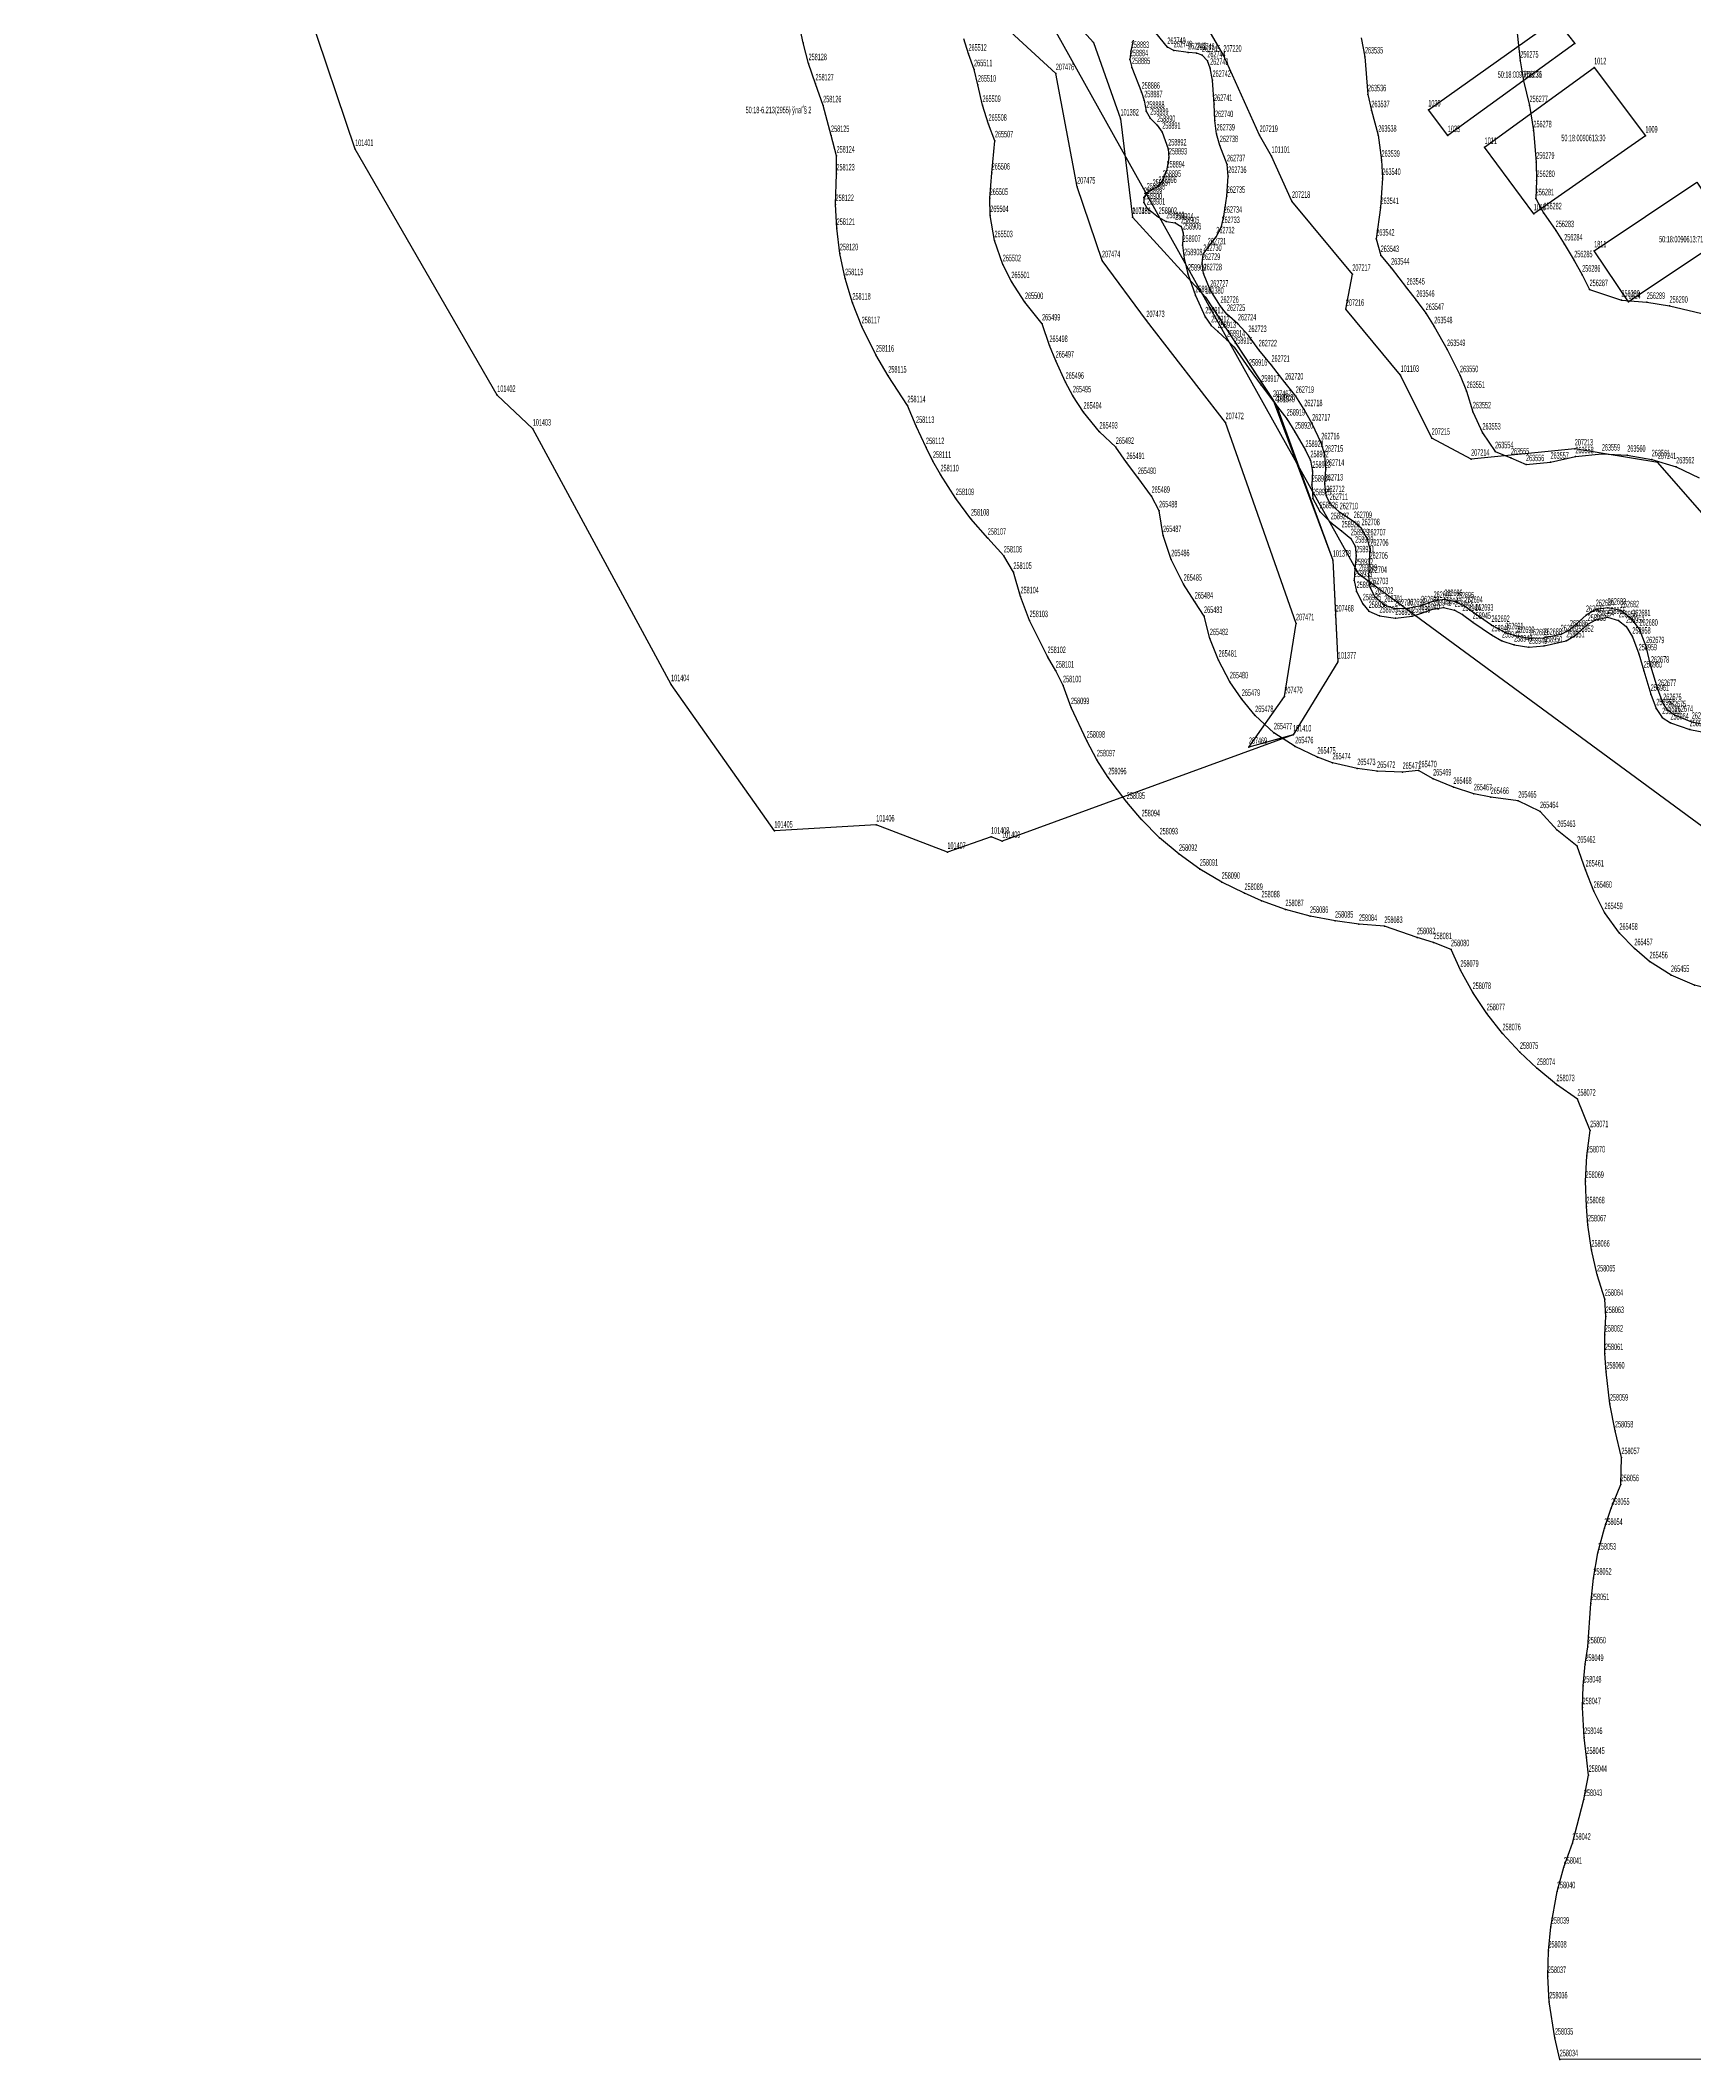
# Model space of a CAD drawing. Extents: x 1277570 to 1279623, y 422293 to 424918.
# Drawn here: x 1277687 to 1278223, y 422293 to 422948 of the extents above; entities that cross this region are included whole.
import ezdxf

# ---------------------------------------------------------------- set-up
doc = ezdxf.new("R2010")
doc.units = 0
doc.layers.get('0').update_dxf_attribs({"linetype": 'CONTINUOUS'})

msp = doc.modelspace()

# ---------------------------------------------------------------- linework, layer by layer
at = {"color": 7, "linetype": 'CONTINUOUS'}
for points in [[(1278928.590002, 422296.199999), (1278272.21, 422313.72), (1278280.100001, 422652.879999), (1278114.470001, 422774.680002), (1277866.460001, 423219.000002), (1277891.869999, 423239.150001), (1277900.639998, 423248.799998), (1277891.869999, 423293.490002), (1277781.459999, 423492.419999), (1277686.81, 423574.800002), (1277715.729999, 423607.230001), (1277692.94, 423640.53), (1277730.620002, 423822.8), (1277756.040001, 423821.06), (1277827.020002, 423909.56)], [(1278007.98, 422969.719998), (1278028.350002, 422947.14), (1278037.159999, 422922.369998), (1278041.009999, 422890.420001), (1278064.680001, 422864.549998), (1278087.789999, 422829.33), (1278105.999998, 422779.229999), (1278107.659999, 422746.19), (1278093.13, 422722.529999), (1277998.750001, 422688.03), (1277995.149999, 422689.369998), (1277981.010002, 422684.450002), (1277957.920001, 422693.319999), (1277924.890002, 422691.339999), (1277891.370001, 422738.840001), (1277846.510001, 422821.759998), (1277834.999998, 422832.690001), (1277788.910001, 422912.48), (1277758.420001, 423003.040001)], [(1278007.98, 422969.719998), (1278028.350002, 422947.14), (1278037.159999, 422922.369998), (1278041.009999, 422890.410002), (1278064.680001, 422864.549998), (1278086.63, 422831.07), (1278105.999998, 422779.229999), (1278106.890002, 422761.449998), (1278107.659999, 422746.19), (1278093.13, 422722.529999), (1278078.790002, 422718.479999), (1278090.29, 422734.920002), (1278094.070001, 422758.589998), (1278071.229999, 422823.839998), (1278045.540001, 422856.960002), (1278031.15, 422876.369999), (1278023.08, 422900.260002), (1278016.170002, 422937.080002), (1277994.810001, 422956.800001)], [(1278234.040001, 422785.029998), (1278211.450002, 422810.890002), (1278184.49, 422815.310001), (1278150.879999, 422811.989999), (1278138.08, 422818.809999), (1278128.01, 422839.199999), (1278110.24, 422860.639999), (1278112.35, 422871.990002), (1278092.76, 422895.649999), (1278086.149999, 422910.269998), (1278082.250001, 422917.040001), (1278070.499999, 422943.07), (1278054.710002, 422970.489999)], [(1278417.099998, 422292.999999), (1278179.619999, 422292.710001), (1278178.059998, 422299.739999), (1278176.229999, 422311.48), (1278175.740002, 422319.729998), (1278175.930002, 422327.999999), (1278176.740001, 422335.76), (1278178.73, 422347.220002), (1278180.909999, 422355.190001), (1278183.739999, 422362.960001), (1278187.460002, 422377.150001), (1278188.99, 422384.990002), (1278188.270001, 422390.800001), (1278187.550002, 422397.260002), (1278187.029998, 422406.950001), (1278187.219999, 422413.98), (1278187.910001, 422420.97), (1278188.679998, 422426.670001), (1278189.730001, 422440.719998), (1278190.509998, 422448.950002), (1278191.969998, 422457.090001), (1278194.089999, 422465.079999), (1278196.330001, 422471.63), (1278199.389998, 422479.300001), (1278199.620001, 422488.069999), (1278197.549998, 422496.729998), (1278195.880002, 422505.429999), (1278194.719998, 422515.830002), (1278194.29, 422521.83), (1278194.230001, 422527.839998), (1278194.520002, 422533.85), (1278194.220001, 422539.440001), (1278191.73, 422547.33), (1278189.9, 422555.389999), (1278188.750002, 422563.570001), (1278188.280001, 422569.440001), (1278187.990001, 422577.699998), (1278188.389998, 422585.950001), (1278189.470001, 422594.150001), (1278185.350001, 422604.360001), (1278178.560001, 422609.069998), (1278172.189998, 422614.32), (1278166.709999, 422619.560001), (1278161.06, 422625.600002), (1278155.94, 422632.090001), (1278151.370001, 422638.969999), (1278147.379998, 422646.21), (1278144.359998, 422652.86), (1278138.679998, 422655.150002), (1278133.32, 422656.759999), (1278122.720001, 422660.399999), (1278114.480001, 422661.040002), (1278106.739998, 422662.129999), (1278098.62, 422663.66), (1278090.65, 422665.859998), (1278082.890001, 422668.699999), (1278077.38, 422671.1), (1278069.96, 422674.739999), (1278062.860002, 422678.979999), (1278056.14, 422683.79), (1278049.840001, 422689.130001), (1278044.000002, 422694.990002), (1278039.189999, 422700.630001), (1278033.180001, 422708.619999), (1278029.479999, 422714.450002), (1278026.2, 422720.52), (1278021.100001, 422731.400001), (1278018.52, 422738.5), (1278016.150001, 422743.26), (1278013.490001, 422747.959998), (1278007.669998, 422759.619999), (1278004.720002, 422767.340002), (1278002.420001, 422775.280002), (1277999.29, 422780.6), (1277994.100002, 422786.360001), (1277988.649999, 422792.580001), (1277983.740001, 422799.220002), (1277978.759999, 422806.920002), (1277976.3, 422811.28), (1277974.069998, 422815.76), (1277970.850002, 422822.640002), (1277968.020002, 422829.310002), (1277961.829999, 422838.969998), (1277957.799999, 422845.76), (1277953.199998, 422854.959998), (1277950.189999, 422862.649998), (1277947.819999, 422870.57), (1277946.120001, 422878.660001), (1277945.09, 422886.860002), (1277944.740001, 422894.609999), (1277945.020001, 422904.539999), (1277945.049998, 422910.329999), (1277943.270001, 422916.999999), (1277940.7, 422926.640001), (1277938.22, 422933.749999), (1277935.979998, 422940.319999), (1277934.210001, 422947.020002), (1277932.480001, 422955.009999)], [(1278227.08, 422725.690001), (1278222.440002, 422726.66), (1278216.91, 422728.849999), (1278214.679998, 422730.399999), (1278213.200002, 422732.72), (1278211.460002, 422737.280001), (1278209.189999, 422744.839999), (1278207.629998, 422751.180002), (1278205.500002, 422756.839999), (1278203.129998, 422759.94), (1278199.43, 422762.809999), (1278195.179998, 422763.679999), (1278191.310002, 422763.210001), (1278188.149999, 422761.290002), (1278182.909998, 422756.589999), (1278179.940001, 422755.01), (1278174.370002, 422753.860002), (1278169.929999, 422753.72), (1278165.480001, 422754.470001), (1278161.920002, 422755.670002), (1278157.459998, 422758.090002), (1278152.169999, 422761.730001), (1278148.730002, 422764.269999), (1278145.929999, 422765.700002), (1278142.179999, 422766.459998), (1278138.699999, 422765.880001), (1278134.640002, 422764.400002), (1278130.140001, 422763.49), (1278126.149999, 422763.349998), (1278122.720001, 422764.549998), (1278119.710002, 422767.2), (1278118.109999, 422770.31), (1278117.639999, 422773.979998), (1278117.93, 422778.549998), (1278118.150001, 422782.779999), (1278117.250002, 422786.12), (1278115.329998, 422789.449998), (1278112.769998, 422791.769999), (1278108.250001, 422794.629998), (1278104.999998, 422797.62), (1278103.899998, 422800.170002), (1278103.429998, 422803.949999), (1278103.780002, 422808.740002), (1278103.439998, 422813.299998), (1278102.269999, 422817.300001), (1278099.309998, 422823.409998), (1278096.740002, 422828.069998), (1278093.980001, 422832.399998), (1278090.539999, 422836.719998), (1278086.120002, 422842.48), (1278081.96, 422847.460001), (1278078.629998, 422852.120002), (1278075.249999, 422855.879999), (1278071.679999, 422858.970001), (1278069.569999, 422861.630002), (1278066.230001, 422866.84), (1278064.11, 422872.170002), (1278063.580001, 422875.509999), (1278064.01, 422878.410001), (1278065.449999, 422880.539998), (1278068.22, 422884.120001), (1278069.910002, 422887.470002), (1278070.650002, 422890.809999), (1278071.62, 422897.27), (1278072.090001, 422903.730001), (1278071.689999, 422907.510002), (1278069.360002, 422913.729998), (1278068.32, 422917.509999), (1278067.780001, 422921.849998), (1278067.5, 422927.09), (1278067.009999, 422934.879999), (1278066.230001, 422938.769999), (1278065.320001, 422941.209998), (1278063.590002, 422942.98), (1278061.750001, 422943.640002), (1278059.080001, 422943.840001), (1278054.449998, 422944.479999), (1278052.349998, 422945.58), (1278048.64, 422950.230001)], [(1278227.08, 422725.690001), (1278222.440002, 422726.66), (1278216.91, 422728.849999), (1278214.679998, 422730.399999), (1278213.200002, 422732.72), (1278211.460002, 422737.280001), (1278209.189999, 422744.839999), (1278207.629998, 422751.180002), (1278205.500002, 422756.839999), (1278203.129998, 422759.94), (1278199.43, 422762.809999), (1278195.179998, 422763.679999), (1278191.310002, 422763.210001), (1278188.149999, 422761.290002), (1278182.909998, 422756.589999), (1278179.940001, 422755.01), (1278174.370002, 422753.860002), (1278169.929999, 422753.72), (1278165.480001, 422754.470001), (1278161.920002, 422755.670002), (1278157.459998, 422758.090002), (1278152.169999, 422761.730001), (1278148.730002, 422764.269999), (1278145.929999, 422765.700002), (1278142.179999, 422766.459998), (1278138.699999, 422765.880001), (1278134.640002, 422764.400002), (1278130.140001, 422763.49), (1278126.149999, 422763.349998), (1278122.720001, 422764.549998), (1278119.710002, 422767.2), (1278118.109999, 422770.31), (1278117.639999, 422773.979998), (1278117.93, 422778.549998), (1278118.150001, 422782.779999), (1278117.250002, 422786.12), (1278115.329998, 422789.449998), (1278112.769998, 422791.769999), (1278108.250001, 422794.629998), (1278104.999998, 422797.62), (1278103.899998, 422800.170002), (1278103.429998, 422803.949999), (1278103.780002, 422808.740002), (1278103.439998, 422813.299998), (1278102.269999, 422817.300001), (1278099.309998, 422823.409998), (1278096.740002, 422828.069998), (1278093.980001, 422832.399998), (1278090.539999, 422836.719998), (1278086.120002, 422842.48), (1278081.96, 422847.460001), (1278078.629998, 422852.120002), (1278075.249999, 422855.879999), (1278071.679999, 422858.970001), (1278069.569999, 422861.630002), (1278066.230001, 422866.84), (1278064.11, 422872.170002), (1278063.580001, 422875.509999), (1278064.01, 422878.410001), (1278065.449999, 422880.539998), (1278068.22, 422884.120001), (1278069.910002, 422887.470002), (1278070.650002, 422890.809999), (1278071.62, 422897.27), (1278072.090001, 422903.730001), (1278071.689999, 422907.510002), (1278069.360002, 422913.729998), (1278068.32, 422917.509999), (1278067.780001, 422921.849998), (1278067.5, 422927.09), (1278067.009999, 422934.879999), (1278066.230001, 422938.769999), (1278065.320001, 422941.209998), (1278063.590002, 422942.98), (1278061.750001, 422943.640002), (1278059.080001, 422943.840001), (1278054.449998, 422944.479999), (1278052.349998, 422945.58), (1278048.64, 422950.230001)], [(1278115.249998, 422948.6), (1278116.429998, 422942.489999), (1278117.400001, 422930.229998), (1278118.510001, 422925.049998), (1278120.759999, 422917.099998), (1278121.810001, 422908.990002), (1278122.090002, 422903.069999), (1278121.489999, 422893.64), (1278120.099998, 422883.389998), (1278121.540002, 422878.070001), (1278124.930002, 422874.000001), (1278129.93, 422867.520001), (1278133.090002, 422863.550001), (1278136.139999, 422859.279998), (1278138.9, 422854.949998), (1278143.089999, 422847.560001), (1278147.270002, 422839.1), (1278149.409999, 422833.980001), (1278151.429999, 422827.340001), (1278154.549999, 422820.469998), (1278158.649998, 422814.419998), (1278163.789999, 422812.4), (1278168.670001, 422810.23), (1278176.63, 422811.01), (1278184.700001, 422812.769999), (1278193.269999, 422813.639998), (1278201.52, 422813.279999), (1278209.459998, 422811.79), (1278217.380001, 422809.479999), (1278224.820002, 422805.880002)], [(1278165.840001, 422950.109998), (1278166.809999, 422941.160001), (1278167.909999, 422934.740002), (1278169.829999, 422926.700002), (1278171.080002, 422918.53), (1278171.980001, 422908.339999), (1278172.080002, 422902.399998), (1278171.829998, 422896.470001), (1278174.34, 422891.919999), (1278178.310002, 422886.149998), (1278181.069998, 422881.819999), (1278184.31, 422876.36), (1278186.88, 422871.699999), (1278189.309998, 422867.010001), (1278199.630001, 422863.579999), (1278207.860001, 422862.87), (1278215.229998, 422861.650001), (1278227.509999, 422858.790001)], [(1278230.480001, 422639.409998), (1278223.32, 422641.299999), (1278215.72, 422644.509998), (1278208.739999, 422648.930002), (1278203.830001, 422653.180001), (1278198.980001, 422658.200001), (1278194.130001, 422664.889999), (1278190.63, 422671.830002), (1278187.990001, 422678.719999), (1278185.289998, 422686.440002), (1278178.799999, 422691.540002), (1278173.24, 422697.649999), (1278166.149998, 422701.060001), (1278157.21, 422702.260002), (1278151.740001, 422703.42), (1278145.109999, 422705.529998), (1278138.550001, 422708.240001), (1278133.800001, 422710.889998), (1278128.639999, 422710.390001), (1278120.389999, 422710.689999), (1278113.940002, 422711.610001), (1278105.899998, 422713.469998), (1278101.01, 422715.320001), (1278093.800002, 422718.680002), (1278086.889999, 422723.21), (1278080.829998, 422728.810001), (1278076.500002, 422734.060002), (1278072.609999, 422739.749998), (1278068.970001, 422746.790001), (1278066.130001, 422753.780001), (1278064.259999, 422760.97), (1278061.239999, 422765.65), (1278057.630001, 422771.44), (1278053.600001, 422779.38), (1278050.969998, 422787.210002), (1278049.680002, 422795.219999), (1278047.229998, 422799.96), (1278042.759999, 422806.050002), (1278039.060002, 422810.910001), (1278035.619999, 422815.85), (1278030.33, 422820.809998), (1278025.149998, 422827.250001), (1278021.699999, 422832.53), (1278019.350001, 422836.959999), (1278016.13, 422843.840001), (1278014.099999, 422848.87), (1278011.709999, 422855.87), (1278006.16, 422862.840002), (1278001.75, 422869.600001), (1277998.969998, 422875.079999), (1277996.280001, 422882.890002), (1277994.910001, 422891.030001), (1277994.730001, 422896.58), (1277995.360001, 422904.809999), (1277996.419999, 422915.269999), (1277994.34, 422920.660002), (1277992.379998, 422926.749999), (1277990.880001, 422933.349998), (1277989.659999, 422938.359998), (1277987.84, 422943.400001), (1277986.300001, 422948.320001)], [(1278041.230001, 422947.849999), (1278040.500001, 422944.28), (1278040.189999, 422941.61), (1278040.839999, 422939.049998), (1278044.000002, 422931.06), (1278044.839998, 422928.280001), (1278045.499999, 422924.83), (1278046.779999, 422922.609999), (1278049.020001, 422920.279999), (1278050.680002, 422918.070001), (1278052.619998, 422912.630001), (1278052.829999, 422909.729999), (1278052.089999, 422905.499999), (1278050.840001, 422902.479999), (1278049.46, 422900.47), (1278047.570002, 422899.570002), (1278045.669998, 422898.329999), (1278044.730002, 422896.880002), (1278044.740002, 422895.209999), (1278045.7, 422893.440001), (1278049.519999, 422890.449999), (1278051.999999, 422889.020002), (1278054.870001, 422888.600001), (1278056.78, 422887.380002), (1278057.42, 422885.379998), (1278057.260001, 422881.379999), (1278057.79, 422877.030001), (1278059.029998, 422872.03), (1278061.419998, 422865.03), (1278064.639999, 422858.149998), (1278066.559999, 422855.27), (1278068.669999, 422853.389999), (1278071.659998, 422850.619999), (1278074.030002, 422848.299998), (1278078.829999, 422841.209998), (1278082.800001, 422836), (1278087.280001, 422829.900002), (1278091.060002, 422825.02), (1278093.739999, 422820.809998), (1278097.139999, 422814.82), (1278098.750002, 422811.489998), (1278099.399998, 422808.050001), (1278099.18, 422803.59), (1278099.53, 422799.140002), (1278101.770002, 422794.930001), (1278105.350002, 422791.39), (1278108.859999, 422788.739999), (1278111.850002, 422786.200001), (1278113.26, 422783.750002), (1278113.599998, 422780.629998), (1278113.190001, 422776.510001), (1278112.889999, 422772.610002), (1278113.740001, 422769.060002), (1278115.729999, 422765.059999), (1278117.649999, 422762.629999), (1278121.15, 422761.089998), (1278126.300002, 422760.340002), (1278131.749999, 422761.050001), (1278134.79, 422761.959998), (1278138.460001, 422763.319999), (1278141.880002, 422763.779998), (1278145.5, 422762.920002), (1278148.049999, 422761.599999), (1278151.370001, 422759.060001), (1278157.479999, 422754.980002), (1278160.849999, 422752.990002), (1278164.799999, 422751.679998), (1278169.620002, 422750.940001), (1278174.51, 422751.409998), (1278181.729999, 422753.02), (1278184.700001, 422754.820001), (1278188.679998, 422758.399999), (1278191.329998, 422759.869999), (1278195.070002, 422760.669998), (1278198.69, 422759.580001), (1278201.119998, 422757.7), (1278203.17, 422754.259999), (1278205.230002, 422748.819998), (1278206.860001, 422743.269999), (1278209.13, 422735.700002), (1278210.929999, 422731.040002), (1278212.849998, 422728.159999), (1278215.53, 422726.390001), (1278221.76, 422724.210002), (1278226.900001, 422723.239998)], [(1278041.230001, 422947.849999), (1278040.500001, 422944.28), (1278040.189999, 422941.61), (1278040.839999, 422939.049998), (1278044.000002, 422931.06), (1278044.839998, 422928.280001), (1278045.499999, 422924.83), (1278046.779999, 422922.609999), (1278049.020001, 422920.279999), (1278050.680002, 422918.070001), (1278052.619998, 422912.630001), (1278052.829999, 422909.729999), (1278052.089999, 422905.499999), (1278050.840001, 422902.479999), (1278049.46, 422900.47), (1278047.570002, 422899.570002), (1278045.669998, 422898.329999), (1278044.730002, 422896.880002), (1278044.740002, 422895.209999), (1278045.7, 422893.440001), (1278049.519999, 422890.449999), (1278051.999999, 422889.020002), (1278054.870001, 422888.600001), (1278056.78, 422887.380002), (1278057.42, 422885.379998), (1278057.260001, 422881.379999), (1278057.79, 422877.030001), (1278059.029998, 422872.03), (1278061.419998, 422865.03), (1278064.639999, 422858.149998), (1278066.559999, 422855.27), (1278068.669999, 422853.389999), (1278071.659998, 422850.619999), (1278074.030002, 422848.299998), (1278078.829999, 422841.209998), (1278082.800001, 422836), (1278087.280001, 422829.900002), (1278091.060002, 422825.02), (1278093.739999, 422820.809998), (1278097.139999, 422814.82), (1278098.750002, 422811.489998), (1278099.399998, 422808.050001), (1278099.18, 422803.59), (1278099.53, 422799.140002), (1278101.770002, 422794.930001), (1278105.350002, 422791.39), (1278108.859999, 422788.739999), (1278111.850002, 422786.200001), (1278113.26, 422783.750002), (1278113.599998, 422780.629998), (1278113.190001, 422776.510001), (1278112.889999, 422772.610002), (1278113.740001, 422769.060002), (1278115.729999, 422765.059999), (1278117.649999, 422762.629999), (1278121.15, 422761.089998), (1278126.300002, 422760.340002), (1278131.749999, 422761.050001), (1278134.79, 422761.959998), (1278138.460001, 422763.319999), (1278141.880002, 422763.779998), (1278145.5, 422762.920002), (1278148.049999, 422761.599999), (1278151.370001, 422759.060001), (1278157.479999, 422754.980002), (1278160.849999, 422752.990002), (1278164.799999, 422751.679998), (1278169.620002, 422750.940001), (1278174.51, 422751.409998), (1278181.729999, 422753.02), (1278184.700001, 422754.820001), (1278188.679998, 422758.399999), (1278191.329998, 422759.869999), (1278195.070002, 422760.669998), (1278198.69, 422759.580001), (1278201.119998, 422757.7), (1278203.17, 422754.259999), (1278205.230002, 422748.819998), (1278206.860001, 422743.269999), (1278209.13, 422735.700002), (1278210.929999, 422731.040002), (1278212.849998, 422728.159999), (1278215.53, 422726.390001), (1278221.76, 422724.210002), (1278226.900001, 422723.239998)]]:
    msp.add_lwpolyline(points, dxfattribs=at)
for points in [[(1278136.99, 422925.279999), (1278178.390001, 422954.540002), (1278184.549998, 422946.799999), (1278143.320001, 422916.989999)], [(1278207.410001, 422916.829998), (1278171.179998, 422891.57), (1278155.249998, 422913.150001), (1278190.760002, 422938.990001)], [(1278190.789999, 422879.579998), (1278224.060001, 422901.779999), (1278235.170002, 422885.150001), (1278201.9, 422862.940001)]]:
    msp.add_lwpolyline(points, close=True, dxfattribs=at)
at = {"color": 7}
for p in [(1277934.210001, 422947.020002), (1277987.84, 422943.400001), (1278028.350002, 422947.14), (1278040.500001, 422944.28), (1278052.349998, 422945.58), (1278054.449998, 422944.479999), (1278059.080001, 422943.840001), (1278061.750001, 422943.640002), (1278063.590002, 422942.98), (1278070.499999, 422943.07), (1278116.429998, 422942.489999), (1278184.549998, 422946.799999), (1277935.979998, 422940.319999), (1277989.659999, 422938.359998), (1278016.170002, 422937.080002), (1278040.189999, 422941.61), (1278040.839999, 422939.049998), (1278065.320001, 422941.209998), (1278066.230001, 422938.769999), (1278166.809999, 422941.160001), (1278190.760002, 422938.990001), (1277938.22, 422933.749999), (1277990.880001, 422933.349998), (1278044.000002, 422931.06), (1278067.009999, 422934.879999), (1278117.400001, 422930.229998), (1278167.909999, 422934.740002), (1277940.7, 422926.640001), (1277992.379998, 422926.749999), (1278037.159999, 422922.369998), (1278044.839998, 422928.280001), (1278045.499999, 422924.83), (1278046.779999, 422922.609999), (1278067.5, 422927.09), (1278118.510001, 422925.049998), (1278136.99, 422925.279999), (1278169.829999, 422926.700002), (1277943.270001, 422916.999999), (1277994.34, 422920.660002), (1278049.020001, 422920.279999), (1278050.680002, 422918.070001), (1278067.780001, 422921.849998), (1278068.32, 422917.509999), (1278082.250001, 422917.040001), (1278120.759999, 422917.099998), (1278143.320001, 422916.989999), (1278171.080002, 422918.53), (1278207.410001, 422916.829998), (1277788.910001, 422912.48), (1277945.049998, 422910.329999), (1277996.419999, 422915.269999), (1278052.619998, 422912.630001), (1278052.829999, 422909.729999), (1278069.360002, 422913.729998), (1278086.149999, 422910.269998), (1278155.249998, 422913.150001), (1277945.020001, 422904.539999), (1277995.360001, 422904.809999), (1278052.089999, 422905.499999), (1278071.689999, 422907.510002), (1278072.090001, 422903.730001), (1278121.810001, 422908.990002), (1278122.090002, 422903.069999), (1278171.980001, 422908.339999), (1277994.730001, 422896.58), (1278023.08, 422900.260002), (1278044.730002, 422896.880002), (1278045.669998, 422898.329999), (1278047.570002, 422899.570002), (1278049.46, 422900.47), (1278050.840001, 422902.479999), (1278071.62, 422897.27), (1278171.829998, 422896.470001), (1278172.080002, 422902.399998), (1277944.740001, 422894.609999), (1277994.910001, 422891.030001), (1278041.009999, 422890.420001), (1278041.009999, 422890.410002), (1278044.740002, 422895.209999), (1278045.7, 422893.440001), (1278049.519999, 422890.449999), (1278070.650002, 422890.809999), (1278092.76, 422895.649999), (1278121.489999, 422893.64), (1278171.179998, 422891.57), (1278174.34, 422891.919999), (1277945.09, 422886.860002), (1278051.999999, 422889.020002), (1278054.870001, 422888.600001), (1278056.78, 422887.380002), (1278057.42, 422885.379998), (1278068.22, 422884.120001), (1278069.910002, 422887.470002), (1278120.099998, 422883.389998), (1278178.310002, 422886.149998), (1277946.120001, 422878.660001), (1277996.280001, 422882.890002), (1278057.260001, 422881.379999), (1278057.79, 422877.030001), (1278064.01, 422878.410001), (1278065.449999, 422880.539998), (1278121.540002, 422878.070001), (1278181.069998, 422881.819999), (1278190.789999, 422879.579998), (1277947.819999, 422870.57), (1277998.969998, 422875.079999), (1278031.15, 422876.369999), (1278059.029998, 422872.03), (1278063.580001, 422875.509999), (1278064.11, 422872.170002), (1278112.35, 422871.990002), (1278124.930002, 422874.000001), (1278184.31, 422876.36), (1278186.88, 422871.699999), (1278001.75, 422869.600001), (1278061.419998, 422865.03), (1278064.680001, 422864.549998), (1278066.230001, 422866.84), (1278129.93, 422867.520001), (1278133.090002, 422863.550001), (1278189.309998, 422867.010001), (1278199.630001, 422863.579999), (1277950.189999, 422862.649998), (1278006.16, 422862.840002), (1278045.540001, 422856.960002), (1278064.639999, 422858.149998), (1278069.569999, 422861.630002), (1278071.679999, 422858.970001), (1278110.24, 422860.639999), (1278136.139999, 422859.279998), (1278201.9, 422862.940001), (1278207.860001, 422862.87), (1278215.229998, 422861.650001), (1277953.199998, 422854.959998), (1278011.709999, 422855.87), (1278066.559999, 422855.27), (1278068.669999, 422853.389999), (1278071.659998, 422850.619999), (1278075.249999, 422855.879999), (1278078.629998, 422852.120002), (1278138.9, 422854.949998), (1277957.799999, 422845.76), (1278014.099999, 422848.87), (1278016.13, 422843.840001), (1278074.030002, 422848.299998), (1278081.96, 422847.460001), (1278143.089999, 422847.560001), (1277961.829999, 422838.969998), (1278078.829999, 422841.209998), (1278086.120002, 422842.48), (1278128.01, 422839.199999), (1278147.270002, 422839.1), (1277834.999998, 422832.690001), (1278019.350001, 422836.959999), (1278021.699999, 422832.53), (1278082.800001, 422836), (1278086.63, 422831.07), (1278090.539999, 422836.719998), (1278093.980001, 422832.399998), (1278149.409999, 422833.980001), (1277968.020002, 422829.310002), (1278025.149998, 422827.250001), (1278087.280001, 422829.900002), (1278087.789999, 422829.33), (1278091.060002, 422825.02), (1278096.740002, 422828.069998), (1278151.429999, 422827.340001), (1277846.510001, 422821.759998), (1277970.850002, 422822.640002), (1278030.33, 422820.809998), (1278071.229999, 422823.839998), (1278093.739999, 422820.809998), (1278099.309998, 422823.409998), (1278138.08, 422818.809999), (1278154.549999, 422820.469998), (1277974.069998, 422815.76), (1277976.3, 422811.28), (1278035.619999, 422815.85), (1278097.139999, 422814.82), (1278098.750002, 422811.489998), (1278102.269999, 422817.300001), (1278103.439998, 422813.299998), (1278150.879999, 422811.989999), (1278158.649998, 422814.419998), (1278163.789999, 422812.4), (1278176.63, 422811.01), (1278184.49, 422815.310001), (1278184.700001, 422812.769999), (1278193.269999, 422813.639998), (1278201.52, 422813.279999), (1278209.459998, 422811.79), (1277978.759999, 422806.920002), (1278039.060002, 422810.910001), (1278042.759999, 422806.050002), (1278099.399998, 422808.050001), (1278103.780002, 422808.740002), (1278168.670001, 422810.23), (1278211.450002, 422810.890002), (1278217.380001, 422809.479999), (1277983.740001, 422799.220002), (1278047.229998, 422799.96), (1278099.18, 422803.59), (1278099.53, 422799.140002), (1278103.429998, 422803.949999), (1278103.899998, 422800.170002), (1277988.649999, 422792.580001), (1278049.680002, 422795.219999), (1278101.770002, 422794.930001), (1278104.999998, 422797.62), (1278105.350002, 422791.39), (1278108.250001, 422794.629998), (1278112.769998, 422791.769999), (1277994.100002, 422786.360001), (1278050.969998, 422787.210002), (1278108.859999, 422788.739999), (1278111.850002, 422786.200001), (1278115.329998, 422789.449998), (1278117.250002, 422786.12), (1277999.29, 422780.6), (1278053.600001, 422779.38), (1278105.999998, 422779.229999), (1278113.26, 422783.750002), (1278113.599998, 422780.629998), (1278117.93, 422778.549998), (1278118.150001, 422782.779999), (1278002.420001, 422775.280002), (1278112.889999, 422772.610002), (1278113.190001, 422776.510001), (1278114.470001, 422774.680002), (1278117.639999, 422773.979998), (1278004.720002, 422767.340002), (1278057.630001, 422771.44), (1278061.239999, 422765.65), (1278113.740001, 422769.060002), (1278118.109999, 422770.31), (1278119.710002, 422767.2), (1278138.699999, 422765.880001), (1278142.179999, 422766.459998), (1278145.929999, 422765.700002), (1278007.669998, 422759.619999), (1278064.259999, 422760.97), (1278094.070001, 422758.589998), (1278106.890002, 422761.449998), (1278115.729999, 422765.059999), (1278117.649999, 422762.629999), (1278121.15, 422761.089998), (1278122.720001, 422764.549998), (1278126.149999, 422763.349998), (1278126.300002, 422760.340002), (1278130.140001, 422763.49), (1278131.749999, 422761.050001), (1278134.640002, 422764.400002), (1278134.79, 422761.959998), (1278138.460001, 422763.319999), (1278141.880002, 422763.779998), (1278145.5, 422762.920002), (1278148.049999, 422761.599999), (1278148.730002, 422764.269999), (1278151.370001, 422759.060001), (1278152.169999, 422761.730001), (1278188.149999, 422761.290002), (1278191.310002, 422763.210001), (1278191.329998, 422759.869999), (1278195.070002, 422760.669998), (1278195.179998, 422763.679999), (1278198.69, 422759.580001), (1278199.43, 422762.809999), (1278203.129998, 422759.94), (1278066.130001, 422753.780001), (1278157.459998, 422758.090002), (1278157.479999, 422754.980002), (1278160.849999, 422752.990002), (1278161.920002, 422755.670002), (1278165.480001, 422754.470001), (1278169.929999, 422753.72), (1278174.370002, 422753.860002), (1278179.940001, 422755.01), (1278181.729999, 422753.02), (1278182.909998, 422756.589999), (1278184.700001, 422754.820001), (1278188.679998, 422758.399999), (1278201.119998, 422757.7), (1278203.17, 422754.259999), (1278205.500002, 422756.839999), (1278013.490001, 422747.959998), (1278068.970001, 422746.790001), (1278107.659999, 422746.19), (1278164.799999, 422751.679998), (1278169.620002, 422750.940001), (1278174.51, 422751.409998), (1278205.230002, 422748.819998), (1278207.629998, 422751.180002), (1278016.150001, 422743.26), (1278072.609999, 422739.749998), (1278206.860001, 422743.269999), (1278209.189999, 422744.839999), (1277891.370001, 422738.840001), (1278018.52, 422738.5), (1278076.500002, 422734.060002), (1278090.29, 422734.920002), (1278209.13, 422735.700002), (1278211.460002, 422737.280001), (1278213.200002, 422732.72), (1278021.100001, 422731.400001), (1278080.829998, 422728.810001), (1278210.929999, 422731.040002), (1278212.849998, 422728.159999), (1278214.679998, 422730.399999), (1278215.53, 422726.390001), (1278216.91, 422728.849999), (1278222.440002, 422726.66), (1278026.2, 422720.52), (1278086.889999, 422723.21), (1278093.13, 422722.529999), (1278221.76, 422724.210002), (1278029.479999, 422714.450002), (1278078.790002, 422718.479999), (1278093.800002, 422718.680002), (1278101.01, 422715.320001), (1278105.899998, 422713.469998), (1278033.180001, 422708.619999), (1278113.940002, 422711.610001), (1278120.389999, 422710.689999), (1278128.639999, 422710.390001), (1278133.800001, 422710.889998), (1278138.550001, 422708.240001), (1278039.189999, 422700.630001), (1278145.109999, 422705.529998), (1278151.740001, 422703.42), (1278157.21, 422702.260002), (1278166.149998, 422701.060001), (1277957.920001, 422693.319999), (1278044.000002, 422694.990002), (1278173.24, 422697.649999), (1277924.890002, 422691.339999), (1277995.149999, 422689.369998), (1277998.750001, 422688.03), (1278049.840001, 422689.130001), (1278178.799999, 422691.540002), (1277981.010002, 422684.450002), (1278056.14, 422683.79), (1278185.289998, 422686.440002), (1278062.860002, 422678.979999), (1278069.96, 422674.739999), (1278187.990001, 422678.719999), (1278077.38, 422671.1), (1278082.890001, 422668.699999), (1278190.63, 422671.830002), (1278090.65, 422665.859998), (1278098.62, 422663.66), (1278106.739998, 422662.129999), (1278114.480001, 422661.040002), (1278122.720001, 422660.399999), (1278194.130001, 422664.889999), (1278133.32, 422656.759999), (1278138.679998, 422655.150002), (1278198.980001, 422658.200001), (1278144.359998, 422652.86), (1278203.830001, 422653.180001), (1278208.739999, 422648.930002), (1278147.379998, 422646.21), (1278215.72, 422644.509998), (1278223.32, 422641.299999), (1278151.370001, 422638.969999), (1278155.94, 422632.090001), (1278161.06, 422625.600002), (1278166.709999, 422619.560001), (1278172.189998, 422614.32), (1278178.560001, 422609.069998), (1278185.350001, 422604.360001), (1278189.470001, 422594.150001), (1278188.389998, 422585.950001), (1278187.990001, 422577.699998), (1278188.280001, 422569.440001), (1278188.750002, 422563.570001), (1278189.9, 422555.389999), (1278191.73, 422547.33), (1278194.220001, 422539.440001), (1278194.520002, 422533.85), (1278194.230001, 422527.839998), (1278194.29, 422521.83), (1278194.719998, 422515.830002), (1278195.880002, 422505.429999), (1278197.549998, 422496.729998), (1278199.620001, 422488.069999), (1278199.389998, 422479.300001), (1278196.330001, 422471.63), (1278194.089999, 422465.079999), (1278191.969998, 422457.090001), (1278190.509998, 422448.950002), (1278189.730001, 422440.719998), (1278188.679998, 422426.670001), (1278187.910001, 422420.97), (1278187.219999, 422413.98), (1278187.029998, 422406.950001), (1278187.550002, 422397.260002), (1278188.270001, 422390.800001), (1278188.99, 422384.990002), (1278187.460002, 422377.150001), (1278183.739999, 422362.960001), (1278180.909999, 422355.190001), (1278178.73, 422347.220002), (1278176.740001, 422335.76), (1278175.930002, 422327.999999), (1278175.740002, 422319.729998), (1278176.229999, 422311.48), (1278178.059998, 422299.739999), (1278179.619999, 422292.710001)]:
    msp.add_point(p, dxfattribs=at)

# ---------------------------------------------------------------- texts
at = {"color": 7, "width": 0.5}
for s, height, p in [('262749', 2.122557, (1278052.349998, 422946.65244)), ('258128', 2.122561, (1277935.979998, 422941.392441)), ('265512', 2.122557, (1277987.84, 422944.472441)), ('258884', 2.122561, (1278040.189999, 422942.682441)), ('258883', 2.122557, (1278040.500001, 422945.352441)), ('258885', 2.122557, (1278040.839999, 422940.122443)), ('262748', 2.122561, (1278054.449998, 422945.55244)), ('262747', 2.122557, (1278059.080001, 422944.912441)), ('262746', 2.122557, (1278061.750001, 422944.712442)), ('262745', 2.122557, (1278063.590002, 422944.052441)), ('262744', 2.122557, (1278065.320001, 422942.282443)), ('207220', 2.122557, (1278070.499999, 422944.142441)), ('263535', 2.122561, (1278116.429998, 422943.56244)), ('256275', 2.122557, (1278166.809999, 422942.232441)), ('1012', 2.122557, (1278190.760002, 422940.062441)), ('258127', 2.122561, (1277938.22, 422934.822441)), ('265511', 2.122557, (1277989.659999, 422939.432443)), ('265510', 2.122557, (1277990.880001, 422934.422443)), ('207476', 2.122557, (1278016.170002, 422938.152442)), ('262743', 2.122561, (1278066.230001, 422939.842441)), ('262742', 2.122561, (1278067.009999, 422935.952441)), ('50:18:0090613:31', 2.122557, (1278159.504323, 422935.669815)), ('256276', 2.122557, (1278167.909999, 422935.812442)), ('258126', 2.122557, (1277940.7, 422927.712441)), ('265509', 2.122561, (1277992.379998, 422927.822441)), ('258886', 2.122557, (1278044.000002, 422932.13244)), ('258887', 2.122557, (1278044.839998, 422929.352441)), ('262741', 2.122561, (1278067.5, 422928.162441)), ('263536', 2.122557, (1278117.400001, 422931.302443)), ('256277', 2.122557, (1278169.829999, 422927.772442)), ('50:18-6.213(2955) ўлаҐ§ 2', 2.122557, (1277915.558923, 422924.18798)), ('265508', 2.122557, (1277994.34, 422921.732442)), ('101382', 2.122557, (1278037.159999, 422923.442443)), ('258888', 2.122557, (1278045.499999, 422925.902441)), ('258889', 2.122561, (1278046.779999, 422923.68244)), ('258890', 2.122561, (1278049.020001, 422921.35244)), ('262740', 2.122557, (1278067.780001, 422922.922443)), ('263537', 2.122557, (1278118.510001, 422926.122443)), ('1030', 2.122561, (1278136.99, 422926.352441)), ('258125', 2.122561, (1277943.270001, 422918.07244)), ('265507', 2.122561, (1277996.419999, 422916.34244)), ('258891', 2.122557, (1278050.680002, 422919.142442)), ('258892', 2.122557, (1278052.619998, 422913.702442)), ('262739', 2.122561, (1278068.32, 422918.58244)), ('262738', 2.122557, (1278069.360002, 422914.802443)), ('207219', 2.122557, (1278082.250001, 422918.112441)), ('263538', 2.122557, (1278120.759999, 422918.172443)), ('1033', 2.122561, (1278143.320001, 422918.062441)), ('1011', 2.122557, (1278155.249998, 422914.222441)), ('256278', 2.122557, (1278171.080002, 422919.60244)), ('50:18:0090613:30', 2.122557, (1278180.129714, 422915.097396)), ('1009', 2.122561, (1278207.410001, 422917.90244)), ('101401', 2.122557, (1277788.910001, 422913.55244)), ('258124', 2.122561, (1277945.049998, 422911.402441)), ('258893', 2.122561, (1278052.829999, 422910.802441)), ('262737', 2.122557, (1278071.689999, 422908.582443)), ('101101', 2.122557, (1278086.149999, 422911.342443)), ('263539', 2.122557, (1278121.810001, 422910.062442)), ('256279', 2.122561, (1278171.980001, 422909.412441)), ('258123', 2.122561, (1277945.020001, 422905.612441)), ('265506', 2.122561, (1277995.360001, 422905.88244)), ('207475', 2.122557, (1278023.08, 422901.332442)), ('258897', 2.122557, (1278047.570002, 422900.642442)), ('258896', 2.122561, (1278049.46, 422901.542441)), ('258895', 2.122561, (1278050.840001, 422903.55244)), ('258894', 2.122561, (1278052.089999, 422906.57244)), ('262736', 2.122557, (1278072.090001, 422904.802441)), ('263540', 2.122561, (1278122.090002, 422904.142441)), ('256280', 2.122557, (1278172.080002, 422903.472443)), ('258122', 2.122561, (1277944.740001, 422895.68244)), ('265505', 2.122557, (1277994.730001, 422897.65244)), ('258899', 2.122557, (1278044.730002, 422897.952443)), ('258900', 2.122561, (1278044.740002, 422896.282441)), ('258898', 2.122561, (1278045.669998, 422899.40244)), ('258901', 2.122557, (1278045.7, 422894.512442)), ('262735', 2.122557, (1278071.62, 422898.34244)), ('207218', 2.122561, (1278092.76, 422896.72244)), ('263541', 2.122557, (1278121.489999, 422894.71244)), ('256281', 2.122557, (1278171.829998, 422897.542441)), ('258121', 2.122557, (1277945.09, 422887.932442)), ('265504', 2.122557, (1277994.910001, 422892.102441)), ('207466', 2.122557, (1278041.009999, 422891.482442)), ('101381', 2.122557, (1278041.009999, 422891.492441)), ('258902', 2.122561, (1278049.519999, 422891.522441)), ('258903', 2.122557, (1278051.999999, 422890.092442)), ('258904', 2.122557, (1278054.870001, 422889.672442)), ('258905', 2.122557, (1278056.78, 422888.452442)), ('262733', 2.122557, (1278069.910002, 422888.542442)), ('262734', 2.122561, (1278070.650002, 422891.88244)), ('1010', 2.122561, (1278171.179998, 422892.642441)), ('256282', 2.122561, (1278174.34, 422892.992441)), ('265503', 2.122557, (1277996.280001, 422883.962442)), ('258907', 2.122561, (1278057.260001, 422882.452441)), ('258906', 2.122557, (1278057.42, 422886.452443)), ('262731', 2.122557, (1278065.449999, 422881.612443)), ('262732', 2.122557, (1278068.22, 422885.192441)), ('263542', 2.122557, (1278120.099998, 422884.462443)), ('256283', 2.122561, (1278178.310002, 422887.22244)), ('256284', 2.122561, (1278181.069998, 422882.89244)), ('50:18:0090613:71', 2.122561, (1278211.853974, 422882.263979)), ('258120', 2.122557, (1277946.120001, 422879.732442)), ('265502', 2.122561, (1277998.969998, 422876.15244)), ('207474', 2.122561, (1278031.15, 422877.442441)), ('258908', 2.122557, (1278057.79, 422878.102441)), ('262729', 2.122561, (1278063.580001, 422876.58244)), ('262730', 2.122557, (1278064.01, 422879.482441)), ('263543', 2.122557, (1278121.540002, 422879.142441)), ('263544', 2.122557, (1278124.930002, 422875.072441)), ('256285', 2.122561, (1278184.31, 422877.432441)), ('1811', 2.122561, (1278190.789999, 422880.65244)), ('258119', 2.122561, (1277947.819999, 422871.642441)), ('265501', 2.122557, (1278001.75, 422870.672441)), ('258909', 2.122557, (1278059.029998, 422873.10244)), ('262728', 2.122557, (1278064.11, 422873.242442)), ('262727', 2.122557, (1278066.230001, 422867.912441)), ('207217', 2.122557, (1278112.35, 422873.062443)), ('263545', 2.122557, (1278129.93, 422868.592441)), ('256286', 2.122561, (1278186.88, 422872.772441)), ('256287', 2.122557, (1278189.309998, 422868.082441)), ('258118', 2.122557, (1277950.189999, 422863.722443)), ('265500', 2.122557, (1278006.16, 422863.912442)), ('258910', 2.122557, (1278061.419998, 422866.10244)), ('101380', 2.122557, (1278064.680001, 422865.622443)), ('262726', 2.122557, (1278069.569999, 422862.702442)), ('207216', 2.122561, (1278110.24, 422861.712441)), ('263546', 2.122557, (1278133.090002, 422864.622441)), ('256288', 2.122561, (1278199.630001, 422864.652441)), ('1814', 2.122557, (1278201.9, 422864.012441)), ('256289', 2.122557, (1278207.860001, 422863.94244)), ('256290', 2.122557, (1278215.229998, 422862.722441)), ('258117', 2.122557, (1277953.199998, 422856.032443)), ('265499', 2.122557, (1278011.709999, 422856.94244)), ('207473', 2.122557, (1278045.540001, 422858.032442)), ('258911', 2.122557, (1278064.639999, 422859.222443)), ('258912', 2.122561, (1278066.559999, 422856.342441)), ('262725', 2.122557, (1278071.679999, 422860.042441)), ('262724', 2.122561, (1278075.249999, 422856.952441)), ('263547', 2.122557, (1278136.139999, 422860.352443)), ('263548', 2.122561, (1278138.9, 422856.02244)), ('265498', 2.122557, (1278014.099999, 422849.94244)), ('258913', 2.122561, (1278068.669999, 422854.46244)), ('258914', 2.122561, (1278071.659998, 422851.69244)), ('258915', 2.122557, (1278074.030002, 422849.372443)), ('262723', 2.122557, (1278078.629998, 422853.192442)), ('262722', 2.122557, (1278081.96, 422848.532442)), ('263549', 2.122557, (1278143.089999, 422848.632441)), ('258116', 2.122557, (1277957.799999, 422846.83244)), ('265497', 2.122557, (1278016.13, 422844.912441)), ('258916', 2.122557, (1278078.829999, 422842.282443)), ('262721', 2.122561, (1278086.120002, 422843.552441)), ('258115', 2.122557, (1277961.829999, 422840.042443)), ('265496', 2.122561, (1278019.350001, 422838.032441)), ('258917', 2.122561, (1278082.800001, 422837.072441)), ('262720', 2.122557, (1278090.539999, 422837.792443)), ('101103', 2.122561, (1278128.01, 422840.272441)), ('263550', 2.122557, (1278147.270002, 422840.172441)), ('263551', 2.122557, (1278149.409999, 422835.052442)), ('101402', 2.122557, (1277834.999998, 422833.762441)), ('258114', 2.122557, (1277968.020002, 422830.382442)), ('265495', 2.122557, (1278021.699999, 422833.602441)), ('207467', 2.122557, (1278086.63, 422832.14244)), ('258918', 2.122557, (1278087.280001, 422830.972443)), ('101379', 2.122557, (1278087.789999, 422830.402441)), ('262719', 2.122557, (1278093.980001, 422833.472443)), ('262718', 2.122561, (1278096.740002, 422829.14244)), ('101403', 2.122561, (1277846.510001, 422822.83244)), ('258113', 2.122557, (1277970.850002, 422823.712443)), ('265494', 2.122557, (1278025.149998, 422828.322441)), ('207472', 2.122557, (1278071.229999, 422824.912443)), ('258919', 2.122557, (1278091.060002, 422826.09244)), ('262717', 2.122557, (1278099.309998, 422824.482443)), ('263552', 2.122557, (1278151.429999, 422828.412441)), ('258112', 2.122557, (1277974.069998, 422816.832441)), ('265493', 2.122561, (1278030.33, 422821.88244)), ('265492', 2.122557, (1278035.619999, 422816.922441)), ('258920', 2.122561, (1278093.739999, 422821.88244)), ('258921', 2.122557, (1278097.139999, 422815.89244)), ('262716', 2.122557, (1278102.269999, 422818.372442)), ('207215', 2.122561, (1278138.08, 422819.882441)), ('263553', 2.122557, (1278154.549999, 422821.542443)), ('263554', 2.122557, (1278158.649998, 422815.492443)), ('207213', 2.122557, (1278184.49, 422816.382442)), ('258111', 2.122561, (1277976.3, 422812.352441)), ('265491', 2.122557, (1278039.060002, 422811.982441)), ('258922', 2.122557, (1278098.750002, 422812.562443)), ('258923', 2.122557, (1278099.399998, 422809.122442)), ('262715', 2.122557, (1278103.439998, 422814.372443)), ('262714', 2.122557, (1278103.780002, 422809.812442)), ('207214', 2.122561, (1278150.879999, 422813.06244)), ('263555', 2.122557, (1278163.789999, 422813.47244)), ('263556', 2.122557, (1278168.670001, 422811.302441)), ('263557', 2.122557, (1278176.63, 422812.082441)), ('263558', 2.122561, (1278184.700001, 422813.84244)), ('263559', 2.122557, (1278193.269999, 422814.712443)), ('263560', 2.122561, (1278201.52, 422814.352441)), ('263561', 2.122557, (1278209.459998, 422812.862441)), ('207241', 2.122557, (1278211.450002, 422811.962442)), ('263562', 2.122561, (1278217.380001, 422810.55244)), ('258110', 2.122557, (1277978.759999, 422807.992442)), ('265490', 2.122557, (1278042.759999, 422807.122442)), ('258924', 2.122561, (1278099.18, 422804.662441)), ('262713', 2.122561, (1278103.429998, 422805.02244)), ('258109', 2.122557, (1277983.740001, 422800.292443)), ('265489', 2.122561, (1278047.229998, 422801.032441)), ('265488', 2.122561, (1278049.680002, 422796.29244)), ('258925', 2.122557, (1278099.53, 422800.212442)), ('258926', 2.122557, (1278101.770002, 422796.002441)), ('262712', 2.122557, (1278103.899998, 422801.242443)), ('262711', 2.122557, (1278104.999998, 422798.69244)), ('258108', 2.122557, (1277988.649999, 422793.652442)), ('258927', 2.122557, (1278105.350002, 422792.462441)), ('262710', 2.122557, (1278108.250001, 422795.702443)), ('258928', 2.122561, (1278108.859999, 422789.81244)), ('262709', 2.122561, (1278112.769998, 422792.84244)), ('262708', 2.122557, (1278115.329998, 422790.522443)), ('258107', 2.122557, (1277994.100002, 422787.432442)), ('265487', 2.122557, (1278050.969998, 422788.282442)), ('258929', 2.122557, (1278111.850002, 422787.272441)), ('258930', 2.122557, (1278113.26, 422784.822443)), ('262707', 2.122557, (1278117.250002, 422787.192441)), ('262706', 2.122561, (1278118.150001, 422783.85244)), ('258106', 2.122561, (1277999.29, 422781.672441)), ('258105', 2.122557, (1278002.420001, 422776.352443)), ('265486', 2.122557, (1278053.600001, 422780.452441)), ('101378', 2.122561, (1278105.999998, 422780.30244)), ('258932', 2.122557, (1278113.190001, 422777.582442)), ('258931', 2.122557, (1278113.599998, 422781.702443)), ('262705', 2.122561, (1278117.93, 422779.62244)), ('265485', 2.122561, (1278057.630001, 422772.512441)), ('258933', 2.122557, (1278112.889999, 422773.682442)), ('258934', 2.122557, (1278113.740001, 422770.132442)), ('269049', 2.122557, (1278114.470001, 422775.752442)), ('262704', 2.122557, (1278117.639999, 422775.052443)), ('262703', 2.122557, (1278118.109999, 422771.38244)), ('258104', 2.122557, (1278004.720002, 422768.412442)), ('265484', 2.122561, (1278061.239999, 422766.722441)), ('258935', 2.122561, (1278115.729999, 422766.13244)), ('258936', 2.122561, (1278117.649999, 422763.702441)), ('262702', 2.122557, (1278119.710002, 422768.27244)), ('262701', 2.122561, (1278122.720001, 422765.62244)), ('262700', 2.122557, (1278126.149999, 422764.422443)), ('262699', 2.122561, (1278130.140001, 422764.562441)), ('262698', 2.122557, (1278134.640002, 422765.472442)), ('258940', 2.122557, (1278134.79, 422763.032443)), ('258941', 2.122561, (1278138.460001, 422764.392441)), ('262697', 2.122557, (1278138.699999, 422766.952441)), ('258942', 2.122557, (1278141.880002, 422764.852443)), ('262696', 2.122557, (1278142.179999, 422767.532443)), ('258943', 2.122557, (1278145.5, 422763.992443)), ('262695', 2.122557, (1278145.929999, 422766.772442)), ('262694', 2.122561, (1278148.730002, 422765.342441)), ('262684', 2.122557, (1278191.310002, 422764.282441)), ('262683', 2.122561, (1278195.179998, 422764.75244)), ('262682', 2.122561, (1278199.43, 422763.88244)), ('258103', 2.122561, (1278007.669998, 422760.69244)), ('265483', 2.122557, (1278064.259999, 422762.042441)), ('207471', 2.122557, (1278094.070001, 422759.662443)), ('207468', 2.122557, (1278106.890002, 422762.522443)), ('258937', 2.122561, (1278121.15, 422762.16244)), ('258938', 2.122557, (1278126.300002, 422761.412442)), ('258939', 2.122557, (1278131.749999, 422762.122441)), ('258944', 2.122561, (1278148.049999, 422762.67244)), ('258945', 2.122557, (1278151.370001, 422760.132441)), ('262693', 2.122557, (1278152.169999, 422762.802442)), ('262692', 2.122557, (1278157.459998, 422759.162442)), ('262691', 2.122557, (1278161.920002, 422756.742442)), ('262686', 2.122561, (1278182.909998, 422757.66244)), ('262685', 2.122557, (1278188.149999, 422762.362442)), ('258953', 2.122561, (1278188.679998, 422759.472441)), ('258954', 2.122561, (1278191.329998, 422760.942441)), ('258955', 2.122557, (1278195.070002, 422761.742443)), ('258956', 2.122557, (1278198.69, 422760.652441)), ('258957', 2.122561, (1278201.119998, 422758.772441)), ('262681', 2.122557, (1278203.129998, 422761.01244)), ('262680', 2.122561, (1278205.500002, 422757.912441)), ('265482', 2.122557, (1278066.130001, 422754.852442)), ('258946', 2.122557, (1278157.479999, 422756.052442)), ('258947', 2.122557, (1278160.849999, 422754.062442)), ('258948', 2.122557, (1278164.799999, 422752.752443)), ('262690', 2.122557, (1278165.480001, 422755.542442)), ('258949', 2.122557, (1278169.620002, 422752.012441)), ('262689', 2.122561, (1278169.929999, 422754.792441)), ('262688', 2.122557, (1278174.370002, 422754.932442)), ('258950', 2.122561, (1278174.51, 422752.48244)), ('262687', 2.122557, (1278179.940001, 422756.08244)), ('258951', 2.122557, (1278181.729999, 422754.092441)), ('258952', 2.122557, (1278184.700001, 422755.892441)), ('258958', 2.122561, (1278203.17, 422755.33244)), ('258959', 2.122561, (1278205.230002, 422749.89244)), ('262679', 2.122557, (1278207.629998, 422752.252442)), ('258102', 2.122557, (1278013.490001, 422749.032443)), ('258101', 2.122557, (1278016.150001, 422744.33244)), ('265481', 2.122557, (1278068.970001, 422747.862441)), ('101377', 2.122557, (1278107.659999, 422747.262441)), ('258960', 2.122561, (1278206.860001, 422744.342441)), ('262678', 2.122561, (1278209.189999, 422745.91244)), ('101404', 2.122557, (1277891.370001, 422739.912441)), ('258100', 2.122557, (1278018.52, 422739.572441)), ('265480', 2.122557, (1278072.609999, 422740.822443)), ('258961', 2.122557, (1278209.13, 422736.772442)), ('262677', 2.122557, (1278211.460002, 422738.352441)), ('258099', 2.122557, (1278021.100001, 422732.472441)), ('265479', 2.122557, (1278076.500002, 422735.132442)), ('207470', 2.122557, (1278090.29, 422735.992443)), ('258962', 2.122557, (1278210.929999, 422732.112442)), ('262676', 2.122561, (1278213.200002, 422733.792441)), ('262675', 2.122561, (1278214.679998, 422731.47244)), ('265478', 2.122557, (1278080.829998, 422729.882441)), ('265477', 2.122557, (1278086.889999, 422724.28244)), ('258963', 2.122561, (1278212.849998, 422729.23244)), ('258964', 2.122557, (1278215.53, 422727.462441)), ('262674', 2.122561, (1278216.91, 422729.92244)), ('258965', 2.122557, (1278221.76, 422725.282442)), ('262673', 2.122557, (1278222.440002, 422727.732441)), ('258098', 2.122557, (1278026.2, 422721.592441)), ('207469', 2.122561, (1278078.790002, 422719.55244)), ('101410', 2.122561, (1278093.13, 422723.602441)), ('265476', 2.122557, (1278093.800002, 422719.752442)), ('258097', 2.122557, (1278029.479999, 422715.522442)), ('265475', 2.122557, (1278101.01, 422716.392442)), ('265474', 2.122561, (1278105.899998, 422714.54244)), ('265473', 2.122557, (1278113.940002, 422712.682441)), ('265472', 2.122561, (1278120.389999, 422711.762441)), ('265471', 2.122557, (1278128.639999, 422711.462442)), ('265470', 2.122557, (1278133.800001, 422711.962443)), ('258096', 2.122561, (1278033.180001, 422709.69244)), ('265469', 2.122557, (1278138.550001, 422709.312441)), ('265468', 2.122557, (1278145.109999, 422706.602443)), ('265467', 2.122557, (1278151.740001, 422704.49244)), ('258095', 2.122557, (1278039.189999, 422701.702441)), ('265466', 2.122557, (1278157.21, 422703.332442)), ('265465', 2.122557, (1278166.149998, 422702.132442)), ('265464', 2.122561, (1278173.24, 422698.72244)), ('101405', 2.122561, (1277924.890002, 422692.41244)), ('101406', 2.122561, (1277957.920001, 422694.392441)), ('258094', 2.122557, (1278044.000002, 422696.062443)), ('265463', 2.122557, (1278178.799999, 422692.612442)), ('101407', 2.122557, (1277981.010002, 422685.522442)), ('101408', 2.122557, (1277995.149999, 422690.442443)), ('101409', 2.122557, (1277998.750001, 422689.10244)), ('258093', 2.122557, (1278049.840001, 422690.202442)), ('258092', 2.122557, (1278056.14, 422684.862441)), ('265462', 2.122557, (1278185.289998, 422687.512442)), ('258091', 2.122561, (1278062.860002, 422680.05244)), ('265461', 2.122561, (1278187.990001, 422679.79244)), ('258090', 2.122561, (1278069.96, 422675.812441)), ('258089', 2.122561, (1278077.38, 422672.172441)), ('265460', 2.122557, (1278190.63, 422672.902443)), ('258088', 2.122561, (1278082.890001, 422669.77244)), ('258087', 2.122557, (1278090.65, 422666.932443)), ('258086', 2.122557, (1278098.62, 422664.73244)), ('265459', 2.122561, (1278194.130001, 422665.96244)), ('258085', 2.122561, (1278106.739998, 422663.20244)), ('258084', 2.122557, (1278114.480001, 422662.112442)), ('258083', 2.122561, (1278122.720001, 422661.47244)), ('265458', 2.122557, (1278198.980001, 422659.272441)), ('258082', 2.122561, (1278133.32, 422657.832441)), ('258081', 2.122557, (1278138.679998, 422656.222443)), ('258080', 2.122557, (1278144.359998, 422653.93244)), ('265457', 2.122557, (1278203.830001, 422654.252442)), ('258079', 2.122561, (1278147.379998, 422647.282441)), ('265456', 2.122557, (1278208.739999, 422650.002442)), ('265455', 2.122557, (1278215.72, 422645.582443)), ('258078', 2.122561, (1278151.370001, 422640.04244)), ('258077', 2.122557, (1278155.94, 422633.162442)), ('258076', 2.122557, (1278161.06, 422626.672442)), ('258075', 2.122557, (1278166.709999, 422620.632442)), ('258074', 2.122561, (1278172.189998, 422615.392441)), ('258073', 2.122561, (1278178.560001, 422610.14244)), ('258072', 2.122557, (1278185.350001, 422605.432441)), ('258071', 2.122557, (1278189.470001, 422595.222442)), ('258070', 2.122557, (1278188.389998, 422587.022441)), ('258069', 2.122557, (1278187.990001, 422578.772443)), ('258068', 2.122557, (1278188.280001, 422570.512441)), ('258067', 2.122557, (1278188.750002, 422564.642441)), ('258066', 2.122561, (1278189.9, 422556.46244)), ('258065', 2.122557, (1278191.73, 422548.40244)), ('258064', 2.122557, (1278194.220001, 422540.512442)), ('258063', 2.122557, (1278194.520002, 422534.92244)), ('258062', 2.122557, (1278194.230001, 422528.912443)), ('258061', 2.122557, (1278194.29, 422522.902441)), ('258060', 2.122557, (1278194.719998, 422516.902443)), ('258059', 2.122561, (1278195.880002, 422506.502441)), ('258058', 2.122557, (1278197.549998, 422497.802443)), ('258057', 2.122561, (1278199.620001, 422489.14244)), ('258056', 2.122557, (1278199.389998, 422480.372441)), ('258055', 2.122561, (1278196.330001, 422472.702441)), ('258054', 2.122561, (1278194.089999, 422466.15244)), ('258053', 2.122557, (1278191.969998, 422458.162441)), ('258052', 2.122557, (1278190.509998, 422450.022442)), ('258051', 2.122557, (1278189.730001, 422441.792443)), ('258050', 2.122557, (1278188.679998, 422427.742441)), ('258049', 2.122557, (1278187.910001, 422422.042441)), ('258048', 2.122557, (1278187.219999, 422415.05244)), ('258047', 2.122557, (1278187.029998, 422408.022442)), ('258046', 2.122557, (1278187.550002, 422398.332442)), ('258045', 2.122557, (1278188.270001, 422391.872441)), ('258044', 2.122557, (1278188.99, 422386.062442)), ('258043', 2.122557, (1278187.460002, 422378.222441)), ('258042', 2.122557, (1278183.739999, 422364.032442)), ('258041', 2.122557, (1278180.909999, 422356.262441)), ('258040', 2.122557, (1278178.73, 422348.292442)), ('258039', 2.122557, (1278176.740001, 422336.83244)), ('258038', 2.122561, (1278175.930002, 422329.072441)), ('258037', 2.122557, (1278175.740002, 422320.802443)), ('258036', 2.122557, (1278176.229999, 422312.55244)), ('258035', 2.122561, (1278178.059998, 422300.812441)), ('258034', 2.122557, (1278179.619999, 422293.782441))]:
    msp.add_text(s, height=height, dxfattribs=at).set_placement(p)

doc.saveas('drawing.dxf')
